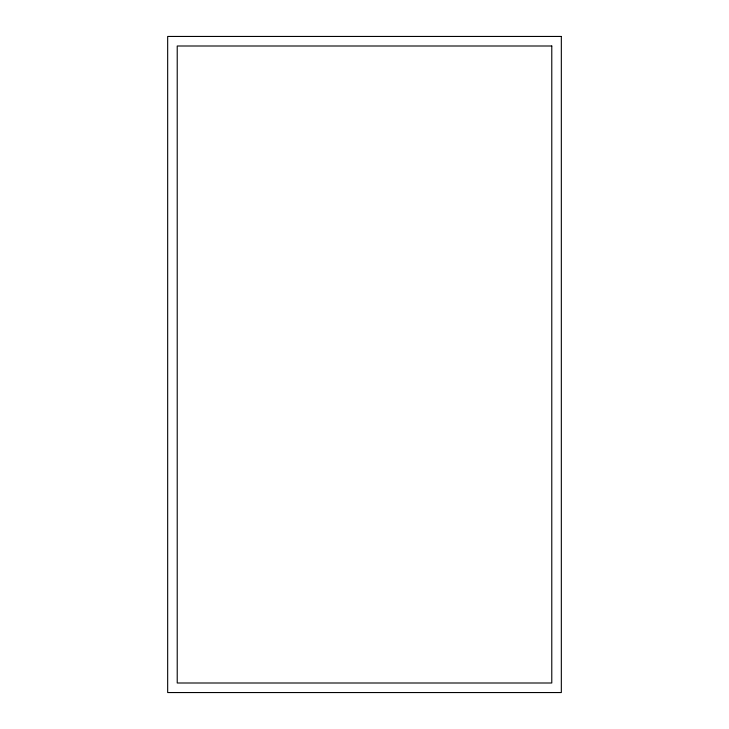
<?xml version="1.0" encoding="UTF-8"?>
<svg xmlns="http://www.w3.org/2000/svg" width="729" height="729" viewBox="0 0 729 729"><rect width="100%" height="100%" fill="white"/><g stroke="black" fill="none" stroke-linecap="round" stroke-linejoin="round"><path stroke-width="1.09" d="M561.33 36.45L167.67 36.45L167.67 692.55L561.33 692.55L561.33 36.45M551.78 46L177.22 46L177.22 683L551.78 683L551.78 46"/></g></svg>
